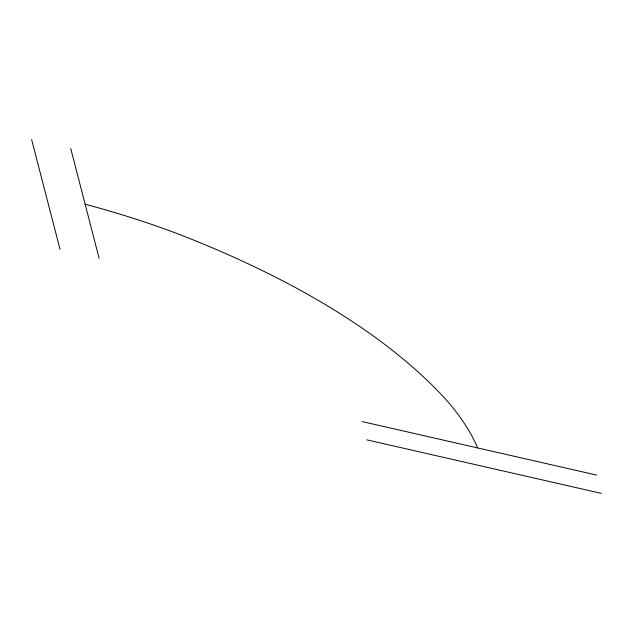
<?xml version="1.0" encoding="UTF-8"?>
<svg xmlns="http://www.w3.org/2000/svg" width="633" height="633" viewBox="0 0 633 633"><rect width="100%" height="100%" fill="white"/><g stroke="black" fill="none" stroke-linecap="round" stroke-linejoin="round"><path stroke-width="0.95" d="M362.06 421.562L596.618 475.082M366.792 439.856L601.35 493.376M70.738 148.549L99.12 258.296M31.65 139.624L60.032 249.37M477.654 447.935A597.845 254.553 2.9 0 0 440.623 393.845A903.188 384.555 2.9 0 0 191.775 239.321A597.845 254.553 2.9 0 0 85.138 204.206"/></g></svg>
